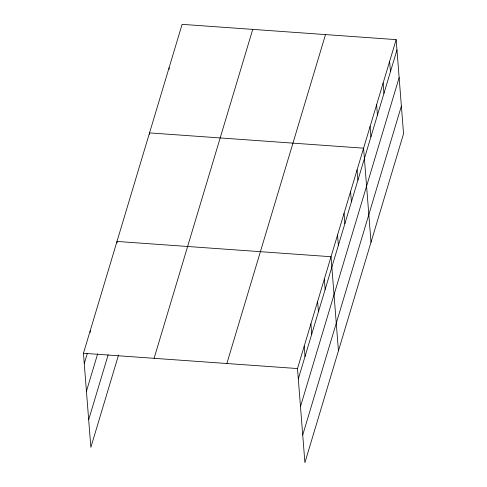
<?xml version="1.0" encoding="UTF-8"?>
<svg xmlns="http://www.w3.org/2000/svg" width="487" height="487" viewBox="0 0 487 487"><rect width="100%" height="100%" fill="white"/><g stroke="black" fill="none" stroke-linecap="round" stroke-linejoin="round"><path stroke-width="0.73" d="M118.548 355.017L90.85 447.37L83.447 353.276L182.095 24.35L396.15 39.63L403.553 133.724L304.905 462.65L297.496 368.556L396.15 39.63M84.257 363.612L87.289 353.513M86.436 391.256L97.686 353.739M88.677 419.733L108.151 354.798M154.081 358.316L252.735 29.39M226.863 363.509L325.511 34.589M298.312 378.892L396.966 49.972M300.485 406.535L399.139 77.61M302.725 435.013L401.379 106.087M83.447 353.276L297.496 368.556M389.637 61.338L390.452 71.68M383.129 83.046L383.939 93.388M376.615 104.754L377.431 115.096M370.108 126.468L370.917 136.804M371.003 242.27L363.594 148.176L149.539 132.896L149.655 134.369M357.081 169.884L357.896 180.227M350.573 191.592L351.389 201.935M344.059 213.3L344.875 223.643M337.552 235.008L338.362 245.351M338.447 350.817L331.038 256.722L116.99 241.442L117.105 242.916M324.33 279.088L325.146 289.43M317.621 301.453L318.437 311.796M310.913 323.818L311.729 334.161M304.205 346.184L305.02 356.527M169.074 67.766L169.19 69.245M90.156 330.904L90.272 332.384"/></g></svg>
